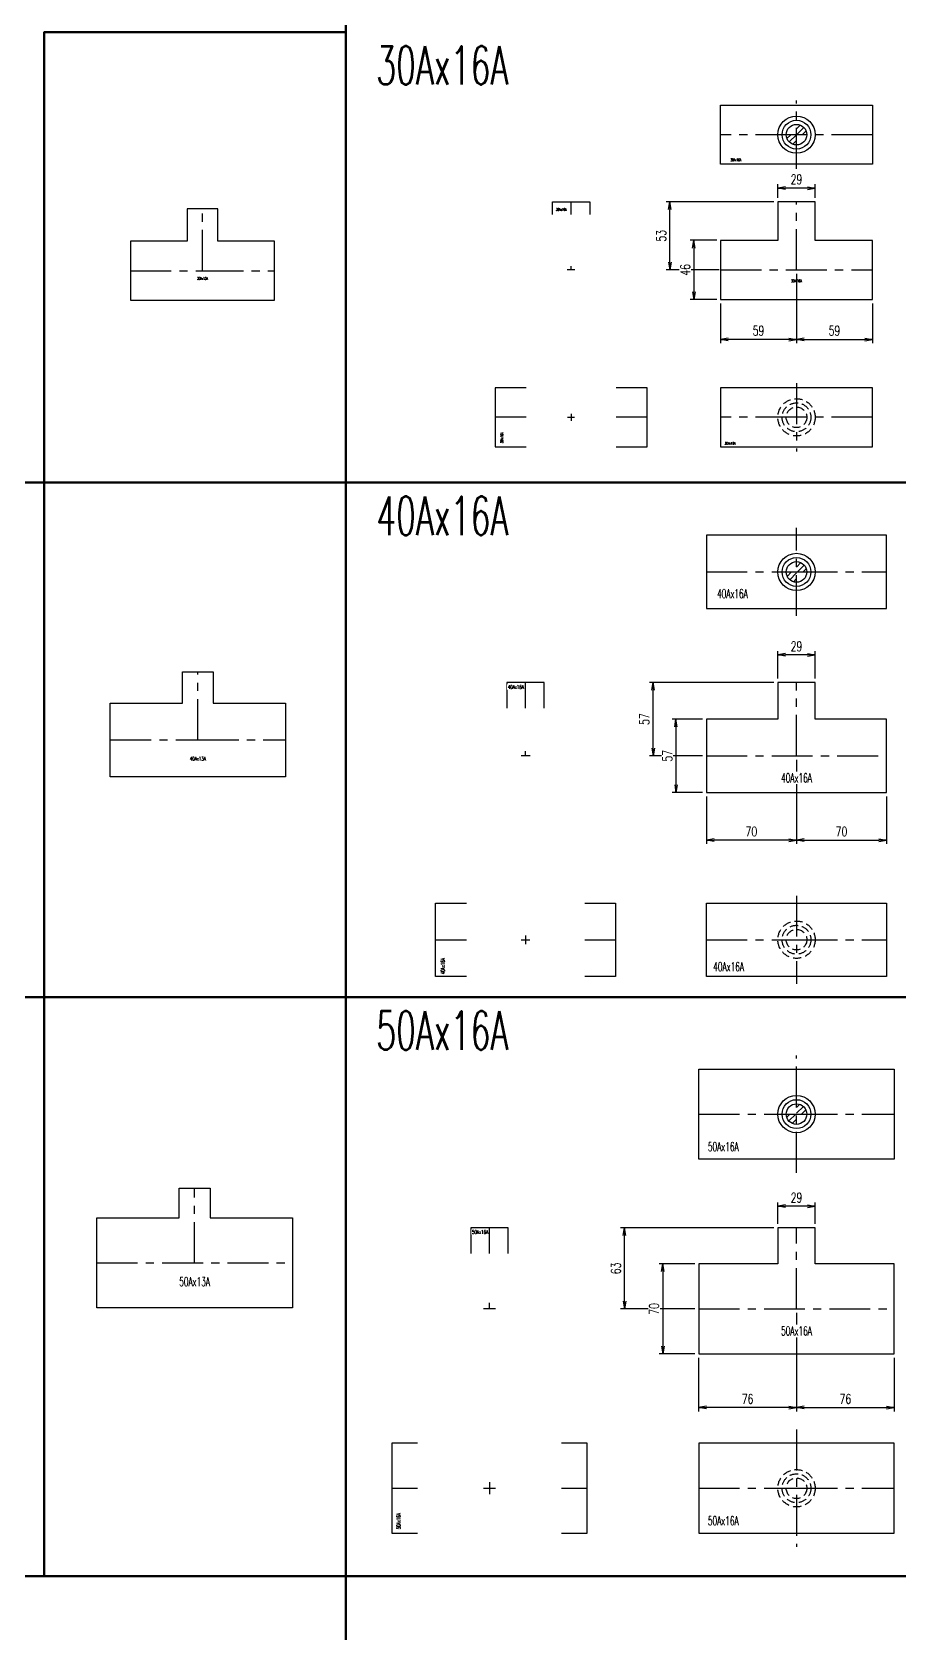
# Model space of a CAD drawing. Header units: millimetres. Extents: x 1711 to 90196, y -23291 to 8516.
# Drawn here: x 24845 to 25519, y -997 to 248 of the extents above; entities that cross this region are included whole.
import ezdxf

# ---------------------------------------------------------------- set-up
doc = ezdxf.new("R2010")
doc.units = ezdxf.units.MM
doc.header["$PDMODE"] = 35
doc.linetypes.add('CENTER', pattern=[50.8, 31.75, -6.35, 6.35, -6.35])
doc.linetypes.add('HIDDEN', pattern=[9.525, 6.35, -3.175])
doc.layers.add('line', color=153, linetype='Continuous', lineweight=50)
for name, color, linetype in [('寸法', 2, 'Continuous'), ('配管-CVP', 4, 'Continuous'), ('＃配管（PVC)', 21, 'Continuous')]:
    doc.layers.add(name, color=color, linetype=linetype)
doc.styles.add('kpk', font='romans.shx', dxfattribs={"width": 0.7, "bigfont": 'extfont2.shx'})
doc.styles.get("Standard").update_dxf_attribs({"font": 'romans.shx', "bigfont": 'extfont.shx'})
doc.dimstyles.new('KPK-3', dxfattribs={"dimscale": 3, "dimtxt": 2.5, "dimasz": 2, "dimexe": 1, "dimexo": 1, "dimgap": 1, "dimtad": 3, "dimdec": 1, "dimdsep": 46, "dimtxsty": 'kpk', "dimblk": 'OPEN', "dimcen": 2.5, "dimclrd": 2, "dimclre": 2, "dimclrt": 4, "dimadec": 1, "dimazin": 2, "dimtfac": 1, "dimtdec": 1, "dimtmove": 0, "dimatfit": 2, "dimldrblk": 'OPEN', "dimfxl": 0, "dimlwd": -1, "dimlwe": -1, "dimarcsym": 0})

# ---------------------------------------------------------------- blocks, each defined once
blk = doc.blocks.new('_Open')
at = {"color": 0, "linetype": 'ByBlock', "lineweight": -2}
for p, q in [((-1, 0.17), (0, 0)), ((-1, -0.17), (0, 0)), ((0, 0), (-1, 0))]:
    blk.add_line(p, q, dxfattribs=at)
blk = doc.blocks.new('*D2803')
at = {"layer": 'Defpoints', "color": 0, "transparency": 16777216}
for p in [(25340.7, 115.7), (25424.5, 115.7), (25382, 62.7)]:
    blk.add_point(p, dxfattribs=at)
at = {"layer": '寸法', "color": 2, "transparency": 16777216}
for p, q in [((25421.5, 115.7), (25337.7, 115.7)), ((25340.7, 68.7), (25340.7, 109.7)), ((25379, 62.7), (25337.7, 62.7))]:
    blk.add_line(p, q, dxfattribs=at)
at = {"layer": '寸法', "color": 2, "transparency": 16777216, "xscale": 6, "yscale": 6, "zscale": 6}
for p, rotation in [((25340.7, 115.7), 90), ((25340.7, 62.7), 270)]:
    blk.add_blockref('_Open', p, dxfattribs=dict(at, rotation=rotation))
at = {"layer": '寸法', "color": 4, "transparency": 16777216, "insert": (25333.9, 89.2), "char_height": 7.5, "attachment_point": 5, "rotation": 90, "style": 'kpk', "bg_fill": 3, "box_fill_scale": 1.1, "bg_fill_color": 256, "bg_fill_true_color": 13158600, "bg_fill_transparency": 0}
blk.add_mtext('53', dxfattribs=at)
blk = doc.blocks.new('*D2804')
at = {"layer": 'Defpoints', "color": 0, "transparency": 16777216}
for p in [(25439, -314.9), (25369, -343.4), (25369, -380.4)]:
    blk.add_point(p, dxfattribs=at)
at = {"layer": '寸法', "color": 2, "transparency": 16777216}
for p, q in [((25439, -317.9), (25439, -383.4)), ((25369, -346.4), (25369, -383.4)), ((25433, -380.4), (25375, -380.4))]:
    blk.add_line(p, q, dxfattribs=at)
at = {"layer": '寸法', "color": 2, "transparency": 16777216, "xscale": 6, "yscale": 6, "zscale": 6, "rotation": 180}
blk.add_blockref('_Open', (25369, -380.4), dxfattribs=at)
at = {"layer": '寸法', "color": 2, "transparency": 16777216, "xscale": 6, "yscale": 6, "zscale": 6}
blk.add_blockref('_Open', (25439, -380.4), dxfattribs=at)
at = {"layer": '寸法', "color": 4, "transparency": 16777216, "insert": (25404, -373.7), "char_height": 7.5, "attachment_point": 5, "style": 'kpk', "bg_fill": 3, "box_fill_scale": 1.1, "bg_fill_color": 256, "bg_fill_true_color": 13158600, "bg_fill_transparency": 0}
blk.add_mtext('70', dxfattribs=at)
blk = doc.blocks.new('*D2805')
at = {"layer": 'Defpoints', "color": 0, "transparency": 16777216}
for p in [(25439, -314.9), (25509, -343.4), (25509, -380.4)]:
    blk.add_point(p, dxfattribs=at)
at = {"layer": '寸法', "color": 2, "transparency": 16777216}
for p, q in [((25439, -317.9), (25439, -383.4)), ((25509, -346.4), (25509, -383.4)), ((25445, -380.4), (25503, -380.4))]:
    blk.add_line(p, q, dxfattribs=at)
at = {"layer": '寸法', "color": 2, "transparency": 16777216, "xscale": 6, "yscale": 6, "zscale": 6, "rotation": 180}
blk.add_blockref('_Open', (25439, -380.4), dxfattribs=at)
at = {"layer": '寸法', "color": 2, "transparency": 16777216, "xscale": 6, "yscale": 6, "zscale": 6}
blk.add_blockref('_Open', (25509, -380.4), dxfattribs=at)
at = {"layer": '寸法', "color": 4, "transparency": 16777216, "insert": (25474, -373.7), "char_height": 7.5, "attachment_point": 5, "style": 'kpk', "bg_fill": 3, "box_fill_scale": 1.1, "bg_fill_color": 256, "bg_fill_true_color": 13158600, "bg_fill_transparency": 0}
blk.add_mtext('70', dxfattribs=at)
blk = doc.blocks.new('*D2806')
at = {"layer": 'Defpoints', "color": 0, "transparency": 16777216}
for p in [(25327.7, -257.9), (25424.5, -257.9), (25369, -314.9)]:
    blk.add_point(p, dxfattribs=at)
at = {"layer": '寸法', "color": 2, "transparency": 16777216}
for p, q in [((25421.5, -257.9), (25324.7, -257.9)), ((25327.7, -308.9), (25327.7, -263.9)), ((25366, -314.9), (25324.7, -314.9))]:
    blk.add_line(p, q, dxfattribs=at)
at = {"layer": '寸法', "color": 2, "transparency": 16777216, "xscale": 6, "yscale": 6, "zscale": 6}
for p, rotation in [((25327.7, -257.9), 90), ((25327.7, -314.9), 270)]:
    blk.add_blockref('_Open', p, dxfattribs=dict(at, rotation=rotation))
at = {"layer": '寸法', "color": 4, "transparency": 16777216, "insert": (25320.9, -286.4), "char_height": 7.5, "attachment_point": 5, "rotation": 90, "style": 'kpk', "bg_fill": 3, "box_fill_scale": 1.1, "bg_fill_color": 256, "bg_fill_true_color": 13158600, "bg_fill_transparency": 0}
blk.add_mtext('57', dxfattribs=at)
blk = doc.blocks.new('*D2807')
at = {"layer": 'Defpoints', "color": 0, "transparency": 16777216}
for p in [(25439, -744.7), (25363, -779.7), (25363, -821.3)]:
    blk.add_point(p, dxfattribs=at)
at = {"layer": '寸法', "color": 2, "transparency": 16777216}
for p, q in [((25439, -747.7), (25439, -824.3)), ((25363, -782.7), (25363, -824.3)), ((25433, -821.3), (25369, -821.3))]:
    blk.add_line(p, q, dxfattribs=at)
at = {"layer": '寸法', "color": 2, "transparency": 16777216, "xscale": 6, "yscale": 6, "zscale": 6, "rotation": 180}
blk.add_blockref('_Open', (25363, -821.3), dxfattribs=at)
at = {"layer": '寸法', "color": 2, "transparency": 16777216, "xscale": 6, "yscale": 6, "zscale": 6}
blk.add_blockref('_Open', (25439, -821.3), dxfattribs=at)
at = {"layer": '寸法', "color": 4, "transparency": 16777216, "insert": (25401, -814.6), "char_height": 7.5, "attachment_point": 5, "style": 'kpk', "bg_fill": 3, "box_fill_scale": 1.1, "bg_fill_color": 256, "bg_fill_true_color": 13158600, "bg_fill_transparency": 0}
blk.add_mtext('76', dxfattribs=at)
blk = doc.blocks.new('*D2808')
at = {"layer": 'Defpoints', "color": 0, "transparency": 16777216}
for p in [(25439, -744.7), (25515, -779.7), (25515, -821.3)]:
    blk.add_point(p, dxfattribs=at)
at = {"layer": '寸法', "color": 2, "transparency": 16777216}
for p, q in [((25439, -747.7), (25439, -824.3)), ((25515, -782.7), (25515, -824.3)), ((25445, -821.3), (25509, -821.3))]:
    blk.add_line(p, q, dxfattribs=at)
at = {"layer": '寸法', "color": 2, "transparency": 16777216, "xscale": 6, "yscale": 6, "zscale": 6, "rotation": 180}
blk.add_blockref('_Open', (25439, -821.3), dxfattribs=at)
at = {"layer": '寸法', "color": 2, "transparency": 16777216, "xscale": 6, "yscale": 6, "zscale": 6}
blk.add_blockref('_Open', (25515, -821.3), dxfattribs=at)
at = {"layer": '寸法', "color": 4, "transparency": 16777216, "insert": (25477, -814.6), "char_height": 7.5, "attachment_point": 5, "style": 'kpk', "bg_fill": 3, "box_fill_scale": 1.1, "bg_fill_color": 256, "bg_fill_true_color": 13158600, "bg_fill_transparency": 0}
blk.add_mtext('76', dxfattribs=at)
blk = doc.blocks.new('*D2809')
at = {"layer": 'Defpoints', "color": 0, "transparency": 16777216}
for p in [(25305.4, -681.7), (25424.5, -681.7), (25363, -744.7)]:
    blk.add_point(p, dxfattribs=at)
at = {"layer": '寸法', "color": 2, "transparency": 16777216}
for p, q in [((25421.5, -681.7), (25302.4, -681.7)), ((25305.4, -738.7), (25305.4, -687.7)), ((25360, -744.7), (25302.4, -744.7))]:
    blk.add_line(p, q, dxfattribs=at)
at = {"layer": '寸法', "color": 2, "transparency": 16777216, "xscale": 6, "yscale": 6, "zscale": 6}
for p, rotation in [((25305.4, -681.7), 90), ((25305.4, -744.7), 270)]:
    blk.add_blockref('_Open', p, dxfattribs=dict(at, rotation=rotation))
at = {"layer": '寸法', "color": 4, "transparency": 16777216, "insert": (25298.7, -713.2), "char_height": 7.5, "attachment_point": 5, "rotation": 90, "style": 'kpk', "bg_fill": 3, "box_fill_scale": 1.1, "bg_fill_color": 256, "bg_fill_true_color": 13158600, "bg_fill_transparency": 0}
blk.add_mtext('63', dxfattribs=at)
blk = doc.blocks.new('*U1295')
at = {"layer": '＃配管（PVC)', "color": 2, "linetype": 'CENTER'}
for p, q in [((-2.7, 0), (2.6, 0)), ((0, 2.6), (0, -2.7))]:
    blk.add_line(p, q, dxfattribs=at)
at = {"layer": '＃配管（PVC)', "color": 0, "linetype": 'ByBlock'}
for points in [[(-35, 23), (-59, 23), (-59, -23), (-35, -23)], [(35, -23), (59, -23), (59, 23), (35, 23)]]:
    blk.add_lwpolyline(points, dxfattribs=at)
at = {"layer": '＃配管（PVC)', "color": 2, "linetype": 'CENTER'}
for points in [[(-35, 0), (-59, 0)], [(59, 0), (35, 0)]]:
    blk.add_lwpolyline(points, dxfattribs=at)
at = {"layer": 'Defpoints', "color": 6, "linetype": 'ByBlock', "insert": (-53.8, -15.9), "char_height": 2, "attachment_point": 5, "rotation": 90, "style": 'kpk', "bg_fill": 3, "box_fill_scale": 1.2, "bg_fill_color": 256, "bg_fill_transparency": 0}
blk.add_mtext('{\\W0.6;30Ax16A}', dxfattribs=at)
blk = doc.blocks.new('40Ax16A-RT-上面')
at = {"layer": '＃配管（PVC)'}
h = blk.add_hatch(dxfattribs=at)
h.set_pattern_fill('ANSI31', color=252)
h.set_pattern_definition([(45, (-24815.4923, 172.008), (-2.24506403, 2.24506403), [])])
h.paths.add_polyline_path([(0, 8), (0, 0), (8, 0, 0.414214)])
h.paths.add_polyline_path([(-8, 0, 0.414214), (0, -8), (0, 0)])
at = {"layer": '＃配管（PVC)', "color": 2, "linetype": 'CENTER'}
blk.add_line((0, -34.2), (0, 34.2), dxfattribs=at)
at = {"layer": '＃配管（PVC)', "color": 0, "linetype": 'ByBlock'}
blk.add_lwpolyline([(70, 28.5), (-70, 28.5), (-70, -28.5), (70, -28.5)], close=True, dxfattribs=at)
at = {"layer": '＃配管（PVC)', "color": 2, "linetype": 'CENTER'}
blk.add_lwpolyline([(-70, 0), (0, 0), (70, 0)], dxfattribs=at)
at = {"layer": '＃配管（PVC)', "color": 0, "linetype": 'ByBlock'}
for radius in [14.5, 11.2, 8]:
    blk.add_circle((0, 0), radius, dxfattribs=at)
at = {"layer": 'Defpoints', "color": 6, "linetype": 'ByBlock', "insert": (-49.8, -16.9), "char_height": 7, "attachment_point": 5, "style": 'kpk', "bg_fill": 3, "box_fill_scale": 1.2, "bg_fill_color": 256, "bg_fill_transparency": 0}
blk.add_mtext('{\\W0.6;40Ax16A}', dxfattribs=at)
blk = doc.blocks.new('50Ax16A-RT-下面')
at = {"layer": '＃配管（PVC)', "color": 2, "linetype": 'CENTER'}
blk.add_line((0, 45.6), (0, -45.6), dxfattribs=at)
at = {"layer": '＃配管（PVC)', "color": 0, "linetype": 'ByBlock'}
blk.add_lwpolyline([(-76, 35), (-76, -35), (76, -35), (76, 35)], close=True, dxfattribs=at)
at = {"layer": '＃配管（PVC)', "color": 2, "linetype": 'CENTER'}
blk.add_lwpolyline([(-76, 0), (0, 0), (76, 0)], dxfattribs=at)
at = {"layer": '＃配管（PVC)', "color": 252, "linetype": 'HIDDEN'}
for radius in [14.5, 11.2, 8]:
    blk.add_circle((0, 0), radius, dxfattribs=at)
at = {"layer": 'Defpoints', "color": 6, "linetype": 'ByBlock', "insert": (-56.9, -25.3), "char_height": 7, "attachment_point": 5, "style": 'kpk', "bg_fill": 3, "box_fill_scale": 1.2, "bg_fill_color": 256, "bg_fill_transparency": 0}
blk.add_mtext('{\\W0.6;50Ax16A}', dxfattribs=at)
blk = doc.blocks.new('30Ax13A-RT-正面')
at = {"layer": '＃配管（PVC)', "color": 0, "linetype": 'ByBlock'}
blk.add_lwpolyline([(56, -23), (56, 23), (12, 23), (12, 48), (-12, 48), (-12, 23), (-56, 23), (-56, -23)], close=True, dxfattribs=at)
at = {"layer": 'Defpoints', "color": 6, "linetype": 'ByBlock', "ltscale": 0.5, "insert": (0, -6), "char_height": 2, "attachment_point": 5, "style": 'kpk', "bg_fill": 3, "box_fill_scale": 1.2, "bg_fill_color": 256, "bg_fill_transparency": 0}
blk.add_mtext('{\\W0.6;30Ax13A}', dxfattribs=at)
at = {"layer": '＃配管（PVC)', "color": 2, "linetype": 'CENTER'}
blk.add_line((0, 0), (56, 0), dxfattribs=at)
blk.add_lwpolyline([(-56, 0), (0, 0), (0, 48)], dxfattribs=at)
blk = doc.blocks.new('30Ax13A-RT')
at = {"color": 0}
blk.add_blockref('30Ax13A-RT-正面', (0, 0), dxfattribs=at)
blk = doc.blocks.new('40Ax13A-RT-正面')
at = {"layer": '＃配管（PVC)', "color": 2, "linetype": 'CENTER'}
blk.add_line((0, 0), (68, 0), dxfattribs=at)
at = {"layer": '＃配管（PVC)', "color": 0, "linetype": 'ByBlock'}
blk.add_lwpolyline([(-68, 28.5), (-12, 28.5), (-12, 53), (12, 53), (12, 28.5), (68, 28.5), (68, -28.5), (-68, -28.5)], close=True, dxfattribs=at)
at = {"layer": '＃配管（PVC)', "color": 2, "linetype": 'CENTER'}
blk.add_lwpolyline([(-68, 0), (0, 0), (0, 53)], dxfattribs=at)
at = {"layer": 'Defpoints', "color": 6, "linetype": 'ByBlock', "insert": (0, -14.5), "char_height": 3, "attachment_point": 5, "style": 'kpk', "bg_fill": 3, "box_fill_scale": 1.2, "bg_fill_color": 256, "bg_fill_transparency": 0}
blk.add_mtext('{\\W0.6;40Ax13A}', dxfattribs=at)
blk = doc.blocks.new('40Ax13A-RT')
at = {"color": 0}
blk.add_blockref('40Ax13A-RT-正面', (0, 0), dxfattribs=at)
blk = doc.blocks.new('50Ax13A-RT-正面')
at = {"layer": '＃配管（PVC)', "color": 2, "linetype": 'CENTER'}
for p, q in [((0, 0), (0, 58)), ((-76, 0), (76, 0))]:
    blk.add_line(p, q, dxfattribs=at)
at = {"layer": '＃配管（PVC)', "color": 0, "linetype": 'ByBlock'}
blk.add_lwpolyline([(-76, 35), (-12, 35), (-12, 58), (12, 58), (12, 35), (76, 35), (76, -35), (-76, -35)], close=True, dxfattribs=at)
at = {"layer": '＃配管（PVC)', "color": 6, "linetype": 'ByBlock', "insert": (0, -14.5), "char_height": 7, "attachment_point": 5, "style": 'kpk', "bg_fill": 3, "box_fill_scale": 1.2, "bg_fill_color": 256, "bg_fill_transparency": 0}
blk.add_mtext('{\\W0.6;50Ax13A}', dxfattribs=at)
blk = doc.blocks.new('50Ax13A-RT')
at = {"color": 0}
blk.add_blockref('50Ax13A-RT-正面', (0, 0), dxfattribs=at)
blk = doc.blocks.new('30Ax16A-RT-正面')
at = {"layer": '＃配管（PVC)', "color": 2, "linetype": 'CENTER'}
for p, q in [((0, 0), (0, 53)), ((-59, 0), (59, 0))]:
    blk.add_line(p, q, dxfattribs=at)
at = {"layer": '＃配管（PVC)', "color": 0, "linetype": 'ByBlock'}
blk.add_lwpolyline([(59, -23), (59, 23), (14.5, 23), (14.5, 53), (-14.5, 53), (-14.5, 23), (-59, 23), (-59, -23)], close=True, dxfattribs=at)
at = {"layer": 'Defpoints', "color": 6, "linetype": 'ByBlock', "insert": (0, -8.5), "char_height": 2, "attachment_point": 5, "style": 'kpk', "bg_fill": 3, "box_fill_scale": 1.2, "bg_fill_color": 256, "bg_fill_transparency": 0}
blk.add_mtext('{\\W0.6;30Ax16A}', dxfattribs=at)
blk = doc.blocks.new('30Ax16A-RT-上面')
at = {"layer": '＃配管（PVC)'}
h = blk.add_hatch(dxfattribs=at)
h.set_pattern_fill('ANSI31', color=252)
h.set_pattern_definition([(45, (-24815.4923, -156.493), (-2.24506403, 2.24506403), [])])
h.paths.add_polyline_path([(0, 0), (8, 0, 0.414214), (0, 8)])
h.paths.add_polyline_path([(0, 0), (-8, 0, 0.414214), (0, -8)])
at = {"layer": '＃配管（PVC)', "color": 2, "linetype": 'CENTER'}
blk.add_line((0, -26.5), (0, 26.5), dxfattribs=at)
at = {"layer": '＃配管（PVC)', "color": 0, "linetype": 'ByBlock'}
blk.add_lwpolyline([(-59, -23), (-59, 23), (59, 23), (59, -23)], close=True, dxfattribs=at)
at = {"layer": '＃配管（PVC)', "color": 2, "linetype": 'CENTER'}
blk.add_lwpolyline([(59, 0), (0, 0), (-59, 0)], dxfattribs=at)
at = {"layer": '＃配管（PVC)', "color": 0, "linetype": 'ByBlock'}
for radius in [14.5, 11.2, 8]:
    blk.add_circle((0, 0), radius, dxfattribs=at)
at = {"layer": 'Defpoints', "color": 6, "linetype": 'ByBlock', "insert": (-47.1, -19.6), "char_height": 2, "attachment_point": 5, "style": 'kpk', "bg_fill": 3, "box_fill_scale": 1.2, "bg_fill_color": 256, "bg_fill_transparency": 0}
blk.add_mtext('{\\W0.6;30Ax16A}', dxfattribs=at)
blk = doc.blocks.new('30Ax16A-RT-下面')
at = {"layer": '＃配管（PVC)', "color": 2, "linetype": 'CENTER'}
blk.add_line((0, 26.5), (0, -26.5), dxfattribs=at)
at = {"layer": '＃配管（PVC)', "color": 0, "linetype": 'ByBlock'}
blk.add_lwpolyline([(-59, 23), (-59, -23), (59, -23), (59, 23)], close=True, dxfattribs=at)
at = {"layer": '＃配管（PVC)', "color": 2, "linetype": 'CENTER'}
blk.add_lwpolyline([(59, 0), (0, 0), (-59, 0)], dxfattribs=at)
at = {"layer": '＃配管（PVC)', "color": 252, "linetype": 'HIDDEN'}
for radius in [14.5, 11.2, 8]:
    blk.add_circle((0, 0), radius, dxfattribs=at)
at = {"layer": 'Defpoints', "color": 6, "linetype": 'ByBlock', "insert": (-51.6, -20.2), "char_height": 2, "attachment_point": 5, "style": 'kpk', "bg_fill": 3, "box_fill_scale": 1.2, "bg_fill_color": 256, "bg_fill_transparency": 0}
blk.add_mtext('{\\W0.6;30Ax16A}', dxfattribs=at)
blk = doc.blocks.new('*U1294')
at = {"layer": '＃配管（PVC)', "color": 2, "linetype": 'CENTER'}
for p, q in [((2.9, 0), (-3, 0)), ((0, 0), (0, 2.9))]:
    blk.add_line(p, q, dxfattribs=at)
at = {"layer": '＃配管（PVC)', "color": 0, "linetype": 'ByBlock'}
blk.add_lwpolyline([(-14.5, 43), (-14.5, 53), (14.5, 53), (14.5, 43)], dxfattribs=at)
at = {"layer": 'Defpoints', "color": 6, "linetype": 'ByBlock', "insert": (-7.6, 47), "char_height": 2, "attachment_point": 5, "style": 'kpk', "bg_fill": 3, "box_fill_scale": 1.2, "bg_fill_color": 256, "bg_fill_transparency": 0}
blk.add_mtext('{\\W0.6;30Ax16A}', dxfattribs=at)
at = {"layer": '＃配管（PVC)', "color": 2, "linetype": 'CENTER'}
blk.add_line((0, 43), (0, 53), dxfattribs=at)
blk = doc.blocks.new('*U1303')
at = {"layer": '＃配管（PVC)', "color": 2, "linetype": 'CENTER'}
for p, q in [((-3.4, 0), (3.4, 0)), ((0, 3.4), (0, -3.4))]:
    blk.add_line(p, q, dxfattribs=at)
at = {"layer": '＃配管（PVC)', "color": 0, "linetype": 'ByBlock'}
for points in [[(-46, -28.5), (-70, -28.5), (-70, 28.5), (-46, 28.5)], [(46, 28.5), (70, 28.5), (70, -28.5), (46, -28.5)]]:
    blk.add_lwpolyline(points, dxfattribs=at)
at = {"layer": '＃配管（PVC)', "color": 2, "linetype": 'CENTER'}
for points in [[(-70, 0), (-46, 0)], [(46, 0), (70, 0)]]:
    blk.add_lwpolyline(points, dxfattribs=at)
at = {"layer": 'Defpoints', "color": 6, "linetype": 'ByBlock', "insert": (-64.3, -20.6), "char_height": 3, "attachment_point": 5, "rotation": 90, "style": 'kpk', "bg_fill": 3, "box_fill_scale": 1.2, "bg_fill_color": 256, "bg_fill_transparency": 0}
blk.add_mtext('{\\W0.6;40Ax16A}', dxfattribs=at)
blk = doc.blocks.new('*U745')
at = {"layer": '＃配管（PVC)', "color": 2, "linetype": 'CENTER'}
for p, q in [((3.5, 0), (-3.5, 0)), ((0, 0), (0, 3.5))]:
    blk.add_line(p, q, dxfattribs=at)
at = {"layer": '＃配管（PVC)', "color": 0, "linetype": 'ByBlock'}
blk.add_lwpolyline([(14.5, 37), (14.5, 57), (-14.5, 57), (-14.5, 37)], dxfattribs=at)
at = {"layer": 'Defpoints', "color": 6, "linetype": 'ByBlock', "insert": (-7.5, 53.5), "char_height": 3, "attachment_point": 5, "style": 'kpk', "bg_fill": 3, "box_fill_scale": 1.2, "bg_fill_color": 256, "bg_fill_transparency": 0}
blk.add_mtext('{\\W0.6;40Ax16A}', dxfattribs=at)
at = {"layer": '＃配管（PVC)', "color": 2, "linetype": 'CENTER'}
blk.add_line((0, 37), (0, 57), dxfattribs=at)
blk = doc.blocks.new('40Ax16A-RT-正面')
at = {"layer": '＃配管（PVC)', "color": 2, "linetype": 'CENTER'}
for p, q in [((0, 0), (0, 57)), ((-70, 0), (70, 0))]:
    blk.add_line(p, q, dxfattribs=at)
at = {"layer": '＃配管（PVC)', "color": 0, "linetype": 'ByBlock'}
blk.add_lwpolyline([(70, -28.5), (70, 28.5), (14.5, 28.5), (14.5, 57), (-14.5, 57), (-14.5, 28.5), (-70, 28.5), (-70, -28.5)], close=True, dxfattribs=at)
at = {"layer": 'Defpoints', "color": 6, "linetype": 'ByBlock', "insert": (0, -17.1), "char_height": 7, "attachment_point": 5, "style": 'kpk', "bg_fill": 3, "box_fill_scale": 1.2, "bg_fill_color": 256, "bg_fill_transparency": 0}
blk.add_mtext('{\\W0.6;40Ax16A}', dxfattribs=at)
blk = doc.blocks.new('40Ax16A-RT-下面')
at = {"layer": '＃配管（PVC)', "color": 2, "linetype": 'CENTER'}
blk.add_line((0, 34.2), (0, -34.2), dxfattribs=at)
at = {"layer": '＃配管（PVC)', "color": 0, "linetype": 'ByBlock'}
blk.add_lwpolyline([(70, -28.5), (-70, -28.5), (-70, 28.5), (70, 28.5)], close=True, dxfattribs=at)
at = {"layer": '＃配管（PVC)', "color": 2, "linetype": 'CENTER'}
blk.add_lwpolyline([(-70, 0), (0, 0), (70, 0)], dxfattribs=at)
at = {"layer": '＃配管（PVC)', "color": 252, "linetype": 'HIDDEN'}
for radius in [14.5, 11.2, 8]:
    blk.add_circle((0, 0), radius, dxfattribs=at)
at = {"layer": 'Defpoints', "color": 6, "linetype": 'ByBlock', "insert": (-52.7, -21), "char_height": 7, "attachment_point": 5, "style": 'kpk', "bg_fill": 3, "box_fill_scale": 1.2, "bg_fill_color": 256, "bg_fill_transparency": 0}
blk.add_mtext('{\\W0.6;40Ax16A}', dxfattribs=at)
blk = doc.blocks.new('50Ax16A-RT-上面')
at = {"layer": '＃配管（PVC)'}
h = blk.add_hatch(dxfattribs=at)
h.set_pattern_fill('ANSI31', color=252)
h.set_pattern_definition([(45, (-24815.4923, 618.626), (-2.24506403, 2.24506403), [])])
h.paths.add_polyline_path([(8, 0, 0.414214), (0, 8), (0, 0)])
h.paths.add_polyline_path([(0, -8), (0, 0), (-8, 0, 0.414214)])
at = {"layer": '＃配管（PVC)', "color": 2, "linetype": 'CENTER'}
blk.add_line((0, -45.6), (0, 45.6), dxfattribs=at)
at = {"layer": '＃配管（PVC)', "color": 0, "linetype": 'ByBlock'}
blk.add_lwpolyline([(-76, -35), (-76, 35), (76, 35), (76, -35)], close=True, dxfattribs=at)
at = {"layer": '＃配管（PVC)', "color": 2, "linetype": 'CENTER'}
blk.add_lwpolyline([(-76, 0), (0, 0), (76, 0)], dxfattribs=at)
at = {"layer": '＃配管（PVC)', "color": 0, "linetype": 'ByBlock'}
for radius in [14.5, 11.2, 8]:
    blk.add_circle((0, 0), radius, dxfattribs=at)
at = {"layer": 'Defpoints', "color": 6, "linetype": 'ByBlock', "insert": (-56.9, -25.3), "char_height": 7, "attachment_point": 5, "style": 'kpk', "bg_fill": 3, "box_fill_scale": 1.2, "bg_fill_color": 256, "bg_fill_transparency": 0}
blk.add_mtext('{\\W0.6;50Ax16A}', dxfattribs=at)
blk = doc.blocks.new('*U746')
at = {"layer": '＃配管（PVC)', "color": 2, "linetype": 'CENTER'}
for p, q in [((4.6, 0), (-4.6, 0)), ((0, 0), (0, 4.6))]:
    blk.add_line(p, q, dxfattribs=at)
at = {"layer": '＃配管（PVC)', "color": 0, "linetype": 'ByBlock'}
blk.add_lwpolyline([(14.5, 43), (14.5, 63), (-14.5, 63), (-14.5, 43)], dxfattribs=at)
at = {"layer": 'Defpoints', "color": 6, "linetype": 'ByBlock', "insert": (-7.3, 59.7), "char_height": 3, "attachment_point": 5, "style": 'kpk', "bg_fill": 3, "box_fill_scale": 1.2, "bg_fill_color": 256, "bg_fill_transparency": 0}
blk.add_mtext('{\\W0.6;50Ax16A}', dxfattribs=at)
at = {"layer": '＃配管（PVC)', "color": 2, "linetype": 'CENTER'}
blk.add_line((0, 43), (0, 63), dxfattribs=at)
blk = doc.blocks.new('50Ax16A-RT-正面')
at = {"layer": '＃配管（PVC)', "color": 2, "linetype": 'CENTER'}
for p, q in [((0, 0), (0, 63)), ((-76, 0), (76, 0))]:
    blk.add_line(p, q, dxfattribs=at)
at = {"layer": '＃配管（PVC)', "color": 0, "linetype": 'ByBlock'}
blk.add_lwpolyline([(76, -35), (76, 35), (14.5, 35), (14.5, 63), (-14.5, 63), (-14.5, 35), (-76, 35), (-76, -35)], close=True, dxfattribs=at)
at = {"layer": 'Defpoints', "color": 6, "linetype": 'ByBlock', "insert": (0, -17.1), "char_height": 7, "attachment_point": 5, "style": 'kpk', "bg_fill": 3, "box_fill_scale": 1.2, "bg_fill_color": 256, "bg_fill_transparency": 0}
blk.add_mtext('{\\W0.6;50Ax16A}', dxfattribs=at)
blk = doc.blocks.new('*U747')
at = {"layer": '＃配管（PVC)', "color": 2, "linetype": 'CENTER'}
for p, q in [((-4.6, 0), (4.6, 0)), ((0, 4.6), (0, -4.6))]:
    blk.add_line(p, q, dxfattribs=at)
at = {"layer": '＃配管（PVC)', "color": 0, "linetype": 'ByBlock'}
for points in [[(-56, 35), (-76, 35), (-76, -35), (-56, -35)], [(56, -35), (76, -35), (76, 35), (56, 35)]]:
    blk.add_lwpolyline(points, dxfattribs=at)
at = {"layer": '＃配管（PVC)', "color": 2, "linetype": 'CENTER'}
for points in [[(-76, 0), (-56, 0)], [(56, 0), (76, 0)]]:
    blk.add_lwpolyline(points, dxfattribs=at)
at = {"layer": 'Defpoints', "color": 6, "linetype": 'ByBlock', "insert": (-70.7, -25.6), "char_height": 3, "attachment_point": 5, "rotation": 90, "style": 'kpk', "bg_fill": 3, "box_fill_scale": 1.2, "bg_fill_color": 256, "bg_fill_transparency": 0}
blk.add_mtext('{\\W0.6;50Ax16A}', dxfattribs=at)
blk = doc.blocks.new('A$C6aa1e4fd')
at = {"layer": 'line'}
for p, q in [((3471.7, -100), (3471.7, -8135.9)), ((60, -1710), (17081.2, -1710)), ((60, -2110), (17081.2, -2110)), ((60, -2560), (17081.2, -2560))]:
    blk.add_line(p, q, dxfattribs=at)
for points in [[(3471.7, -1360), (3237.5, -1360), (3237.5, -1710), (3471.7, -1710)], [(3471.7, -1710), (3237.5, -1710), (3237.5, -2110), (3471.7, -2110)], [(3471.7, -2110), (3237.5, -2110), (3237.5, -2560), (3471.7, -2560)]]:
    blk.add_lwpolyline(points, close=True, dxfattribs=at)
at = {"layer": 'line', "char_height": 30, "attachment_point": 4}
for s, insert in [('{\\W0.6;30Ax16A}', (3495.3, -1385.9)), ('{\\W0.6;40Ax16A}', (3495.3, -1735.9)), ('{\\W0.6;50Ax16A}', (3495.3, -2135.9))]:
    blk.add_mtext(s, dxfattribs=dict(at, insert=insert))
blk = doc.blocks.new('*D2412')
at = {"layer": 'Defpoints', "color": 0, "linetype": 'ByBlock', "transparency": 16777216}
for p in [(25439, 62.7), (25498, 39.7), (25498, 8.7)]:
    blk.add_point(p, dxfattribs=at)
at = {"layer": '寸法', "color": 2, "transparency": 16777216}
for p, q in [((25439, 59.7), (25439, 5.7)), ((25498, 36.7), (25498, 5.7)), ((25445, 8.7), (25492, 8.7))]:
    blk.add_line(p, q, dxfattribs=at)
at = {"layer": '寸法', "color": 2, "linetype": 'ByBlock', "transparency": 16777216, "xscale": 6, "yscale": 6, "zscale": 6, "rotation": 180}
blk.add_blockref('_Open', (25439, 8.7), dxfattribs=at)
at = {"layer": '寸法', "color": 2, "linetype": 'ByBlock', "transparency": 16777216, "xscale": 6, "yscale": 6, "zscale": 6}
blk.add_blockref('_Open', (25498, 8.7), dxfattribs=at)
at = {"layer": '寸法', "color": 4, "linetype": 'ByBlock', "transparency": 16777216, "insert": (25468.5, 15.5), "char_height": 7.5, "attachment_point": 5, "style": 'kpk', "bg_fill": 3, "box_fill_scale": 1.1, "bg_fill_color": 256, "bg_fill_true_color": 13158600, "bg_fill_transparency": 0}
blk.add_mtext('59', dxfattribs=at)
blk = doc.blocks.new('*D2413')
at = {"layer": 'Defpoints', "color": 0, "linetype": 'ByBlock', "transparency": 16777216}
for p in [(25439, 62.7), (25380, 39.7), (25380, 8.7)]:
    blk.add_point(p, dxfattribs=at)
at = {"layer": '寸法', "color": 2, "transparency": 16777216}
for p, q in [((25439, 59.7), (25439, 5.7)), ((25380, 36.7), (25380, 5.7)), ((25433, 8.7), (25386, 8.7))]:
    blk.add_line(p, q, dxfattribs=at)
at = {"layer": '寸法', "color": 2, "linetype": 'ByBlock', "transparency": 16777216, "xscale": 6, "yscale": 6, "zscale": 6, "rotation": 180}
blk.add_blockref('_Open', (25380, 8.7), dxfattribs=at)
at = {"layer": '寸法', "color": 2, "linetype": 'ByBlock', "transparency": 16777216, "xscale": 6, "yscale": 6, "zscale": 6}
blk.add_blockref('_Open', (25439, 8.7), dxfattribs=at)
at = {"layer": '寸法', "color": 4, "linetype": 'ByBlock', "transparency": 16777216, "insert": (25409.5, 15.5), "char_height": 7.5, "attachment_point": 5, "style": 'kpk', "bg_fill": 3, "box_fill_scale": 1.1, "bg_fill_color": 256, "bg_fill_true_color": 13158600, "bg_fill_transparency": 0}
blk.add_mtext('59', dxfattribs=at)
blk = doc.blocks.new('*D3225')
at = {"layer": 'Defpoints', "color": 0, "linetype": 'ByBlock', "transparency": 16777216}
for p in [(25380, 85.7), (25359.3, 39.7), (25380, 39.7)]:
    blk.add_point(p, dxfattribs=at)
at = {"layer": '寸法', "color": 2, "transparency": 16777216}
for p, q in [((25377, 85.7), (25356.3, 85.7)), ((25359.3, 79.7), (25359.3, 45.7)), ((25377, 39.7), (25356.3, 39.7))]:
    blk.add_line(p, q, dxfattribs=at)
at = {"layer": '寸法', "color": 2, "linetype": 'ByBlock', "transparency": 16777216, "xscale": 6, "yscale": 6, "zscale": 6}
for p, rotation in [((25359.3, 85.7), 90), ((25359.3, 39.7), 270)]:
    blk.add_blockref('_Open', p, dxfattribs=dict(at, rotation=rotation))
at = {"layer": '寸法', "color": 4, "linetype": 'ByBlock', "transparency": 16777216, "insert": (25352.6, 62.7), "char_height": 7.5, "attachment_point": 5, "rotation": 90, "style": 'kpk', "bg_fill": 3, "box_fill_scale": 1.1, "bg_fill_color": 256, "bg_fill_true_color": 13158600, "bg_fill_transparency": 0}
blk.add_mtext('46', dxfattribs=at)
blk = doc.blocks.new('*D3226')
at = {"layer": 'Defpoints', "color": 0, "linetype": 'ByBlock', "transparency": 16777216}
for p in [(25424.5, 126.3), (25424.5, 115.7), (25453.5, 115.7)]:
    blk.add_point(p, dxfattribs=at)
at = {"layer": '寸法', "color": 2, "transparency": 16777216}
for p, q in [((25424.5, 118.7), (25424.5, 129.3)), ((25447.5, 126.3), (25430.5, 126.3)), ((25453.5, 118.7), (25453.5, 129.3))]:
    blk.add_line(p, q, dxfattribs=at)
at = {"layer": '寸法', "color": 2, "linetype": 'ByBlock', "transparency": 16777216, "xscale": 6, "yscale": 6, "zscale": 6, "rotation": 180}
blk.add_blockref('_Open', (25424.5, 126.3), dxfattribs=at)
at = {"layer": '寸法', "color": 2, "linetype": 'ByBlock', "transparency": 16777216, "xscale": 6, "yscale": 6, "zscale": 6}
blk.add_blockref('_Open', (25453.5, 126.3), dxfattribs=at)
at = {"layer": '寸法', "color": 4, "linetype": 'ByBlock', "transparency": 16777216, "insert": (25439, 133.1), "char_height": 7.5, "attachment_point": 5, "style": 'kpk', "bg_fill": 3, "box_fill_scale": 1.1, "bg_fill_color": 256, "bg_fill_true_color": 13158600, "bg_fill_transparency": 0}
blk.add_mtext('29', dxfattribs=at)
blk = doc.blocks.new('*D3233')
at = {"layer": 'Defpoints', "color": 0, "linetype": 'ByBlock', "transparency": 16777216}
for p in [(25369, -286.4), (25345.4, -343.4), (25369, -343.4)]:
    blk.add_point(p, dxfattribs=at)
at = {"layer": '寸法', "color": 2, "transparency": 16777216}
for p, q in [((25366, -286.4), (25342.4, -286.4)), ((25345.4, -292.4), (25345.4, -337.4)), ((25366, -343.4), (25342.4, -343.4))]:
    blk.add_line(p, q, dxfattribs=at)
at = {"layer": '寸法', "color": 2, "linetype": 'ByBlock', "transparency": 16777216, "xscale": 6, "yscale": 6, "zscale": 6}
for p, rotation in [((25345.4, -286.4), 90), ((25345.4, -343.4), 270)]:
    blk.add_blockref('_Open', p, dxfattribs=dict(at, rotation=rotation))
at = {"layer": '寸法', "color": 4, "linetype": 'ByBlock', "transparency": 16777216, "insert": (25338.7, -314.9), "char_height": 7.5, "attachment_point": 5, "rotation": 90, "style": 'kpk', "bg_fill": 3, "box_fill_scale": 1.1, "bg_fill_color": 256, "bg_fill_true_color": 13158600, "bg_fill_transparency": 0}
blk.add_mtext('57', dxfattribs=at)
blk = doc.blocks.new('*D3234')
at = {"layer": 'Defpoints', "color": 0, "linetype": 'ByBlock', "transparency": 16777216}
for p in [(25424.5, -236.5), (25424.5, -257.9), (25453.5, -257.9)]:
    blk.add_point(p, dxfattribs=at)
at = {"layer": '寸法', "color": 2, "transparency": 16777216}
for p, q in [((25424.5, -254.9), (25424.5, -233.5)), ((25453.5, -254.9), (25453.5, -233.5)), ((25447.5, -236.5), (25430.5, -236.5))]:
    blk.add_line(p, q, dxfattribs=at)
at = {"layer": '寸法', "color": 2, "linetype": 'ByBlock', "transparency": 16777216, "xscale": 6, "yscale": 6, "zscale": 6, "rotation": 180}
blk.add_blockref('_Open', (25424.5, -236.5), dxfattribs=at)
at = {"layer": '寸法', "color": 2, "linetype": 'ByBlock', "transparency": 16777216, "xscale": 6, "yscale": 6, "zscale": 6}
blk.add_blockref('_Open', (25453.5, -236.5), dxfattribs=at)
at = {"layer": '寸法', "color": 4, "linetype": 'ByBlock', "transparency": 16777216, "insert": (25439, -229.8), "char_height": 7.5, "attachment_point": 5, "style": 'kpk', "bg_fill": 3, "box_fill_scale": 1.1, "bg_fill_color": 256, "bg_fill_true_color": 13158600, "bg_fill_transparency": 0}
blk.add_mtext('29', dxfattribs=at)
blk = doc.blocks.new('*D3243')
at = {"layer": 'Defpoints', "color": 0, "linetype": 'ByBlock', "transparency": 16777216}
for p in [(25363, -709.7), (25335.2, -779.7), (25363, -779.7)]:
    blk.add_point(p, dxfattribs=at)
at = {"layer": '寸法', "color": 2, "transparency": 16777216}
for p, q in [((25360, -709.7), (25332.2, -709.7)), ((25335.2, -715.7), (25335.2, -773.7)), ((25360, -779.7), (25332.2, -779.7))]:
    blk.add_line(p, q, dxfattribs=at)
at = {"layer": '寸法', "color": 2, "linetype": 'ByBlock', "transparency": 16777216, "xscale": 6, "yscale": 6, "zscale": 6}
for p, rotation in [((25335.2, -709.7), 90), ((25335.2, -779.7), 270)]:
    blk.add_blockref('_Open', p, dxfattribs=dict(at, rotation=rotation))
at = {"layer": '寸法', "color": 4, "linetype": 'ByBlock', "transparency": 16777216, "insert": (25328.4, -744.7), "char_height": 7.5, "attachment_point": 5, "rotation": 90, "style": 'kpk', "bg_fill": 3, "box_fill_scale": 1.1, "bg_fill_color": 256, "bg_fill_true_color": 13158600, "bg_fill_transparency": 0}
blk.add_mtext('70', dxfattribs=at)
blk = doc.blocks.new('*D3244')
at = {"layer": 'Defpoints', "color": 0, "linetype": 'ByBlock', "transparency": 16777216}
for p in [(25424.5, -664.9), (25424.5, -681.7), (25453.5, -681.7)]:
    blk.add_point(p, dxfattribs=at)
at = {"layer": '寸法', "color": 2, "transparency": 16777216}
for p, q in [((25424.5, -678.7), (25424.5, -661.9)), ((25447.5, -664.9), (25430.5, -664.9)), ((25453.5, -678.7), (25453.5, -661.9))]:
    blk.add_line(p, q, dxfattribs=at)
at = {"layer": '寸法', "color": 2, "linetype": 'ByBlock', "transparency": 16777216, "xscale": 6, "yscale": 6, "zscale": 6, "rotation": 180}
blk.add_blockref('_Open', (25424.5, -664.9), dxfattribs=at)
at = {"layer": '寸法', "color": 2, "linetype": 'ByBlock', "transparency": 16777216, "xscale": 6, "yscale": 6, "zscale": 6}
blk.add_blockref('_Open', (25453.5, -664.9), dxfattribs=at)
at = {"layer": '寸法', "color": 4, "linetype": 'ByBlock', "transparency": 16777216, "insert": (25439, -658.2), "char_height": 7.5, "attachment_point": 5, "style": 'kpk', "bg_fill": 3, "box_fill_scale": 1.1, "bg_fill_color": 256, "bg_fill_true_color": 13158600, "bg_fill_transparency": 0}
blk.add_mtext('29', dxfattribs=at)

msp = doc.modelspace()

# ---------------------------------------------------------------- block references
at = {"layer": '配管-CVP'}
for name, p in [('30Ax16A-RT-上面', (25439.0213, 167.7984)), ('*U1294', (25263.9262, 62.6548)), ('30Ax13A-RT', (24977.536, 62.0804)), ('*U1295', (25263.9262, -51.8471)), ('30Ax16A-RT-下面', (25439.0213, -51.8471)), ('40Ax16A-RT-上面', (25439.0213, -172.0078)), ('40Ax13A-RT', (24973.948, -302.5981)), ('*U745', (25228.5213, -314.9026)), ('*U1303', (25228.5213, -457.7974)), ('40Ax16A-RT-下面', (25439.0213, -457.7974)), ('50Ax16A-RT-上面', (25439.0213, -593.3174)), ('50Ax13A-RT', (24971.4236, -708.9752)), ('*U746', (25200.5142, -744.6667)), ('50Ax16A-RT-下面', (25439.0213, -884.0633)), ('*U747', (25200.5142, -884.0633))]:
    msp.add_blockref(name, p, dxfattribs=at)

# ---------------------------------------------------------------- dimensions: what is measured, and where the dimension line sits
at = {"layer": '寸法'}
dim = msp.add_linear_dim(base=(25340.6985, 115.6548), p1=(25382.0213, 62.6548), p2=(25424.5213, 115.6548), angle=90, dimstyle='KPK-3', dxfattribs=at)
dim.commit()
dim.dimension.update_dxf_attribs({"geometry": '*D2803', "text_midpoint": (25333.9485, 89.1548)})
for base, p1, p2, picture, middle in [((25369.0213, -380.4047), (25439.0213, -314.9026), (25369.0213, -343.4026), '*D2804', (25404.0213, -373.6547)), ((25363.0213, -821.34), (25439.0213, -744.6667), (25363.0213, -779.6667), '*D2807', (25401.0213, -814.59))]:
    dim = msp.add_linear_dim(base=base, p1=p1, p2=p2, dimstyle='KPK-3', dxfattribs=at)
    dim.commit()
    dim.dimension.update_dxf_attribs({"geometry": picture, "text_midpoint": middle})

# ---------------------------------------------------------------- next in the draw order: block references
at = {"layer": '配管-CVP'}
msp.add_blockref('30Ax16A-RT-正面', (25439.0213, 62.6548), dxfattribs=at)

# ---------------------------------------------------------------- next in the draw order: dimensions: what is measured, and where the dimension line sits
at = {"layer": '寸法'}
for base, p1, p2, picture, middle in [((25327.6713, -257.9026), (25369.0213, -314.9026), (25424.5213, -257.9026), '*D2806', (25320.9213, -286.4026)), ((25305.4224, -681.6667), (25363.0213, -744.6667), (25424.5213, -681.6667), '*D2809', (25298.6724, -713.1667))]:
    dim = msp.add_linear_dim(base=base, p1=p1, p2=p2, angle=90, dimstyle='KPK-3', dxfattribs=at)
    dim.commit()
    dim.dimension.update_dxf_attribs({"geometry": picture, "text_midpoint": middle})
for base, p1, p2, picture, middle in [((25509.0213, -380.4047), (25439.0213, -314.9026), (25509.0213, -343.4026), '*D2805', (25474.0213, -373.6547)), ((25515.0213, -821.34), (25439.0213, -744.6667), (25515.0213, -779.6667), '*D2808', (25477.0213, -814.59))]:
    dim = msp.add_linear_dim(base=base, p1=p1, p2=p2, dimstyle='KPK-3', dxfattribs=at)
    dim.commit()
    dim.dimension.update_dxf_attribs({"geometry": picture, "text_midpoint": middle})

# ---------------------------------------------------------------- next in the draw order: block references
at = {"layer": '配管-CVP'}
for name, p in [('40Ax16A-RT-正面', (25439.0213, -314.9026)), ('50Ax16A-RT-正面', (25439.0213, -744.6667))]:
    msp.add_blockref(name, p, dxfattribs=at)

# ---------------------------------------------------------------- next in the draw order: block references
at = {"layer": 'line', "linetype": 'ByBlock'}
msp.add_blockref('A$C6aa1e4fd', (21617.1739, 1607.5677), dxfattribs=at)

# ---------------------------------------------------------------- next in the draw order: dimensions: what is measured, and where the dimension line sits
at = {"layer": '寸法', "linetype": 'ByBlock'}
for base, p1, p2, picture, middle in [((25424.5213, 126.3377), (25453.5213, 115.6548), (25424.5213, 115.6548), '*D3226', (25439.0213, 133.0877)), ((25498.0213, 8.7332), (25439.0213, 62.6548), (25498.0213, 39.6548), '*D2412', (25468.5213, 15.4832)), ((25424.5213, -236.5348), (25453.5213, -257.9026), (25424.5213, -257.9026), '*D3234', (25439.0213, -229.7848)), ((25424.5213, -664.9082), (25453.5213, -681.6667), (25424.5213, -681.6667), '*D3244', (25439.0213, -658.1582))]:
    dim = msp.add_linear_dim(base=base, p1=p1, p2=p2, dimstyle='KPK-3', dxfattribs=at)
    dim.commit()
    dim.dimension.update_dxf_attribs({"geometry": picture, "text_midpoint": middle})
for base, p1, p2, picture, middle in [((25345.4388, -343.4026), (25369.0213, -286.4026), (25369.0213, -343.4026), '*D3233', (25338.6888, -314.9026)), ((25335.171, -779.6667), (25363.0213, -709.6667), (25363.0213, -779.6667), '*D3243', (25328.421, -744.6667))]:
    dim = msp.add_linear_dim(base=base, p1=p1, p2=p2, angle=90, dimstyle='KPK-3', dxfattribs=at)
    dim.commit()
    dim.dimension.update_dxf_attribs({"geometry": picture, "text_midpoint": middle})

# ---------------------------------------------------------------- next in the draw order: dimensions: what is measured, and where the dimension line sits
dim = msp.add_linear_dim(base=(25380.0213, 8.7332), p1=(25439.0213, 62.6548), p2=(25380.0213, 39.6548), dimstyle='KPK-3', override={"dimtmove": 1}, dxfattribs=at)
dim.commit()
dim.dimension.update_dxf_attribs({"geometry": '*D2413', "text_midpoint": (25409.5213, 15.4832)})

# ---------------------------------------------------------------- next in the draw order: dimensions: what is measured, and where the dimension line sits
dim = msp.add_linear_dim(base=(25359.3489, 39.6548), p1=(25380.0213, 85.6548), p2=(25380.0213, 39.6548), angle=90, dimstyle='KPK-3', dxfattribs=at)
dim.commit()
dim.dimension.update_dxf_attribs({"geometry": '*D3225', "text_midpoint": (25352.5989, 62.6548)})

doc.saveas('drawing.dxf')
